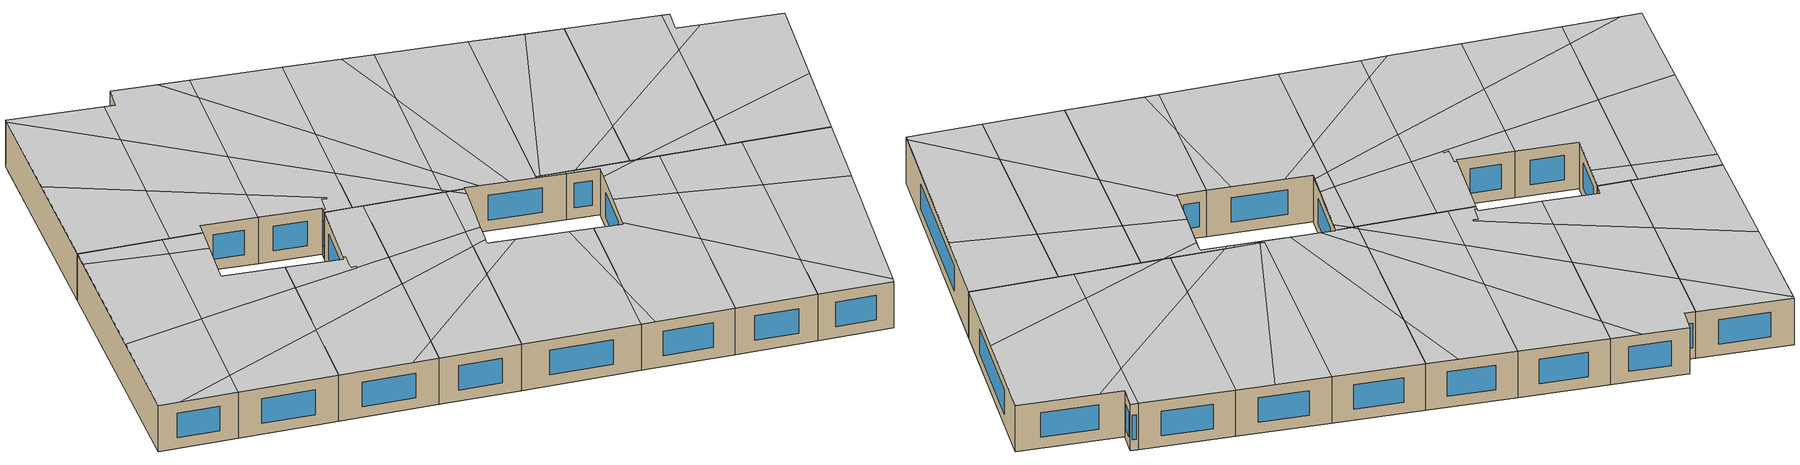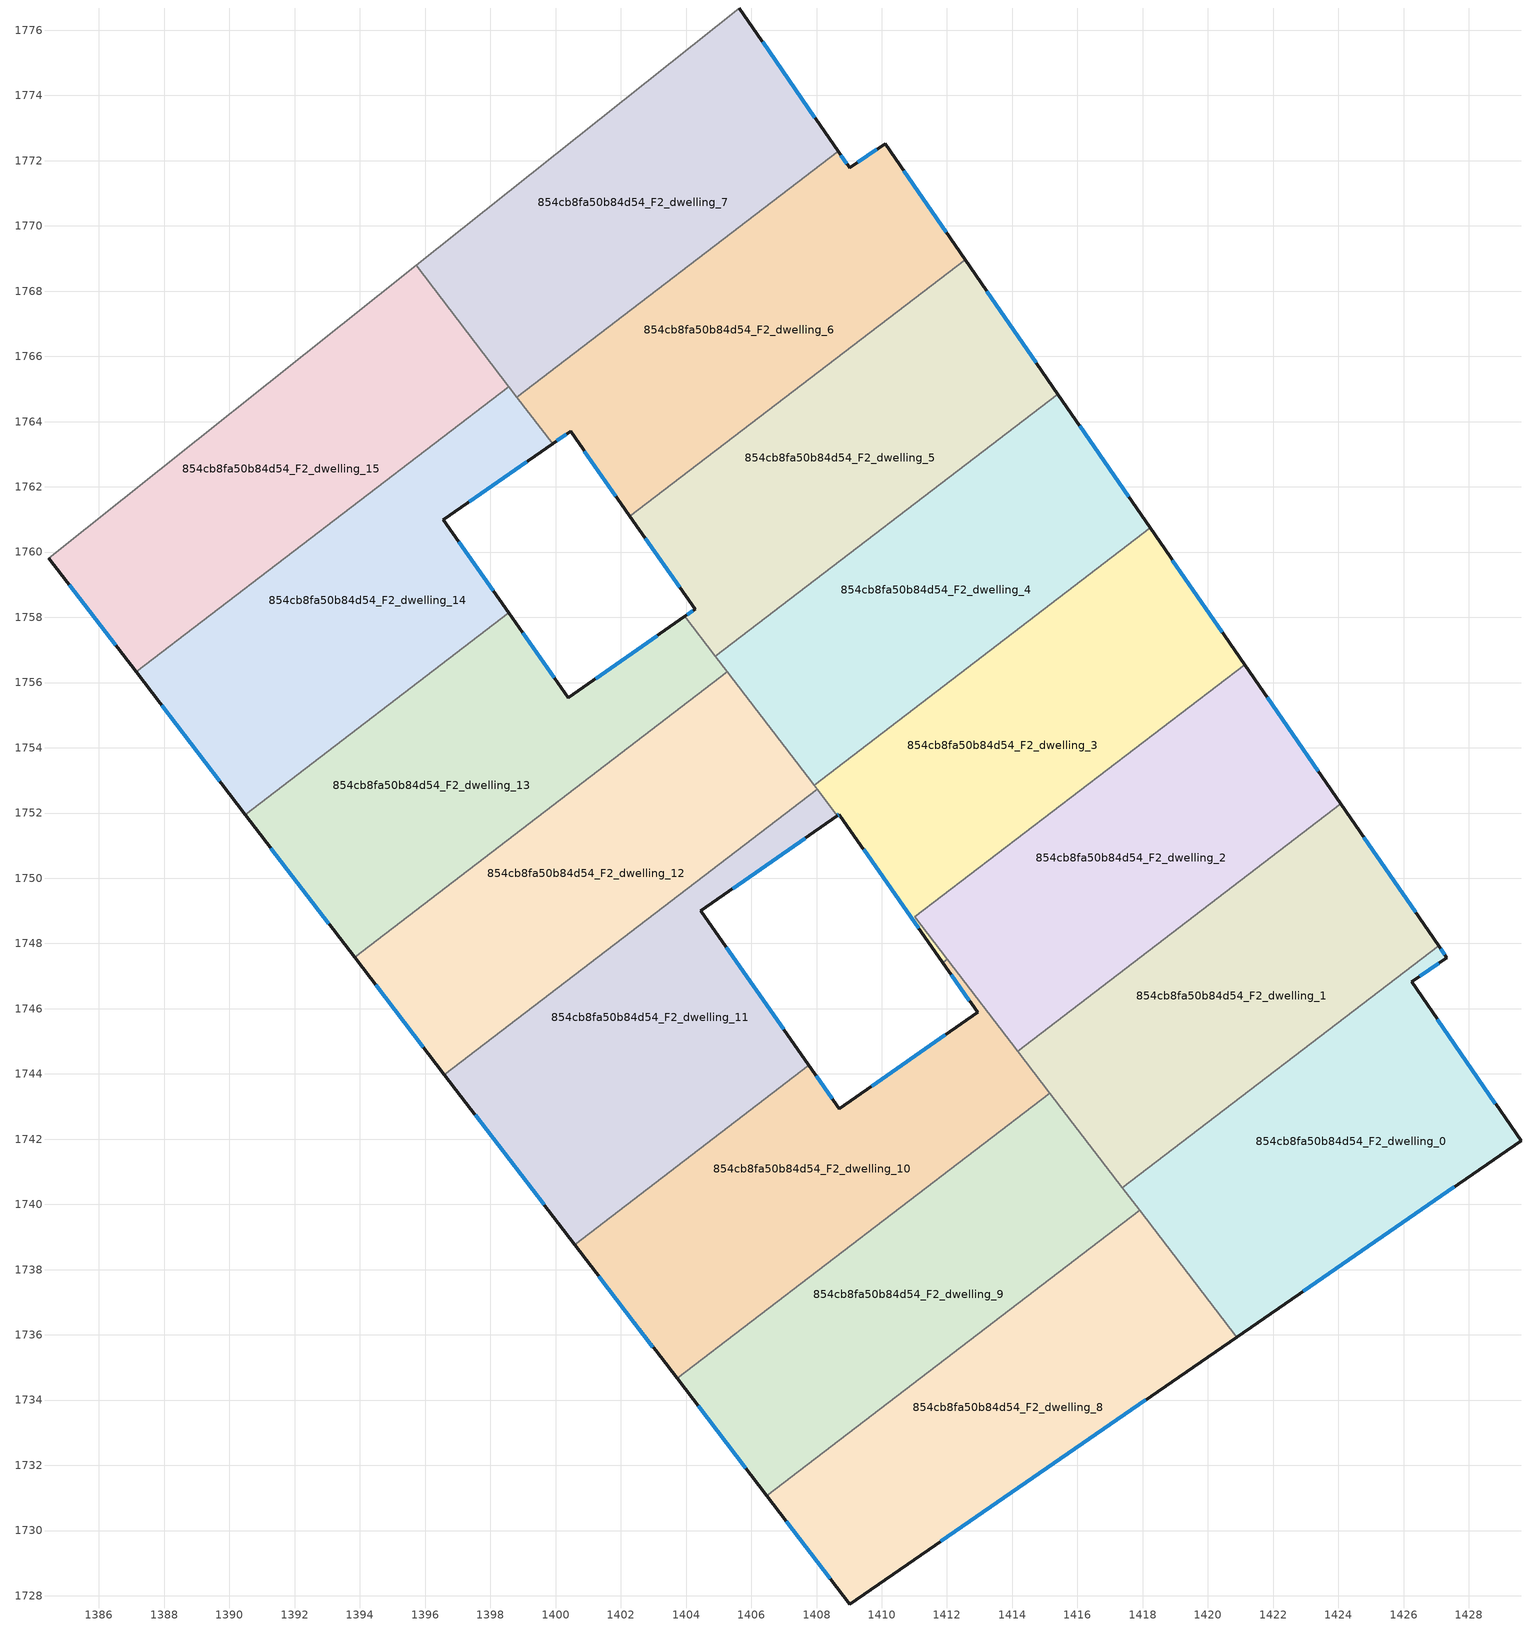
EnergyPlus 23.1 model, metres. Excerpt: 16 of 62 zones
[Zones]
854cb8fa50b84d54_F2_dwelling_0
 floor to 854cb8fa50b84d54_F1_dwelling_0 (EU_floor_Construction): 1427.33,1747.56 1426.25,1746.82 1429.61,1741.95 1420.88,1735.93 1417.38,1740.5 1427.08,1747.93 z6
 wall outside (EU_wall_Construction): 1420.88,1735.93 1429.61,1741.95 1426.25,1746.82 1427.33,1747.56 1427.08,1747.93 z6:9
 wall to 854cb8fa50b84d54_F2_dwelling_1 (EU_wall_Construction): 1427.08,1747.93 1417.38,1740.5 z6:9
 wall to 854cb8fa50b84d54_F2_dwelling_8 (EU_wall_Construction): 1417.91,1739.82 1420.88,1735.93 z6:9
 wall to 854cb8fa50b84d54_F2_dwelling_9 (EU_wall_Construction): 1417.38,1740.5 1417.91,1739.82 z6:9
 window (EU_Window_Construction): 1427.27,1747.65 1427.13,1747.84 / 1426.5,1747 1427.07,1747.39 / 1428.82,1743.09 1427.04,1745.68 / 1422.93,1737.34 1427.56,1740.53 z6.7:8.3
 ceiling to 854cb8fa50b84d54_F3_dwelling_11 (EU_floor_Construction): 1429.61,1741.95 1427.03,1745.69 1424.48,1745.94 1419.18,1741.88 1425.01,1738.78 z9
 ceiling adiabatic (EU_roof_Construction): 1425.01,1738.78 1419.18,1741.88 1417.38,1740.5 1420.88,1735.93 z9
 ceiling to 854cb8fa50b84d54_F3_dwelling_12 (EU_floor_Construction): 1427.03,1745.69 1426.25,1746.82 1427.33,1747.56 1427.08,1747.93 1424.48,1745.94 z9
854cb8fa50b84d54_F2_dwelling_1
 floor to 854cb8fa50b84d54_F1_dwelling_1 (EU_floor_Construction): 1424.07,1752.29 1427.08,1747.93 1417.38,1740.5 1414.17,1744.7 z6
 wall outside (EU_wall_Construction): 1427.08,1747.93 1424.07,1752.29 z6:9
 wall to 854cb8fa50b84d54_F2_dwelling_2 (EU_wall_Construction): 1424.07,1752.29 1414.17,1744.7 z6:9
 wall to 854cb8fa50b84d54_F2_dwelling_9 (EU_wall_Construction): 1415.15,1743.41 1417.38,1740.5 z6:9
 wall to 854cb8fa50b84d54_F2_dwelling_10 (EU_wall_Construction): 1414.17,1744.7 1415.15,1743.41 z6:9
 window (EU_Window_Construction): 1426.37,1748.95 1424.78,1751.26 z6.7:8.3
 ceiling to 854cb8fa50b84d54_F3_dwelling_10 (EU_floor_Construction): 1419.18,1741.88 1414.38,1744.43 1417.38,1740.5 z9
 ceiling to 854cb8fa50b84d54_F3_dwelling_11 (EU_floor_Construction): 1424.48,1745.94 1416.74,1746.67 1414.17,1744.7 1414.38,1744.43 1419.18,1741.88 z9
 ceiling to 854cb8fa50b84d54_F3_dwelling_12 (EU_floor_Construction): 1427.08,1747.93 1424.07,1752.29 1416.74,1746.67 1424.48,1745.94 z9
854cb8fa50b84d54_F2_dwelling_10
 floor to 854cb8fa50b84d54_F1_dwelling_10 (EU_floor_Construction): 1412.94,1745.89 1411.88,1747.41 1412.02,1747.51 1415.15,1743.42 1403.72,1734.67 1400.59,1738.76 1407.77,1744.26 1408.7,1742.93 z6
 wall outside (EU_wall_Construction): 1411.88,1747.41 1412.94,1745.89 1408.7,1742.93 1407.77,1744.26 / 1400.59,1738.76 1403.72,1734.67 z6:9
 wall to 854cb8fa50b84d54_F2_dwelling_3 (EU_wall_Construction): 1412.02,1747.51 1411.88,1747.41 z6:9
 wall to 854cb8fa50b84d54_F2_dwelling_9 (EU_wall_Construction): 1403.72,1734.67 1415.15,1743.42 z6:9
 wall to 854cb8fa50b84d54_F2_dwelling_11 (EU_wall_Construction): 1407.77,1744.26 1400.59,1738.76 z6:9
 wall to 854cb8fa50b84d54_F2_dwelling_2 (EU_wall_Construction): 1414.17,1744.7 1412.02,1747.51 z6:9
 window (EU_Window_Construction): 1411.94,1745.19 1409.69,1743.63 / 1412.13,1747.05 1412.69,1746.24 / 1401.32,1737.8 1402.99,1735.63 / 1408.48,1743.25 1407.99,1743.95 z6.7:8.3
 ceiling to 854cb8fa50b84d54_F3_dwelling_8 (EU_floor_Construction): 1408.93,1738.66 1408.82,1743.02 1408.7,1742.93 1407.77,1744.26 1403.25,1740.8 1401.07,1738.13 1403.72,1734.67 z9
 ceiling to 854cb8fa50b84d54_F3_dwelling_9 (EU_floor_Construction): 1412.37,1741.29 1410.6,1744.26 1408.82,1743.02 1408.93,1738.66 z9
 ceiling to 854cb8fa50b84d54_F3_dwelling_7 (EU_floor_Construction): 1401.07,1738.13 1403.25,1740.8 1400.59,1738.76 z9
 ceiling to 854cb8fa50b84d54_F3_dwelling_12 (EU_floor_Construction): 1412.33,1747.1 1412.01,1747.51 1411.88,1747.41 1412.08,1747.12 z9
 ceiling to 854cb8fa50b84d54_F3_dwelling_11 (EU_floor_Construction): 1414.38,1744.43 1412.33,1747.1 1412.08,1747.12 1412.94,1745.89 1412.37,1745.49 z9
 ceiling to 854cb8fa50b84d54_F3_dwelling_10 (EU_floor_Construction): 1415.15,1743.41 1414.38,1744.43 1412.37,1745.49 1410.6,1744.26 1412.37,1741.29 z9
854cb8fa50b84d54_F2_dwelling_11
 floor to 854cb8fa50b84d54_F1_dwelling_11 (EU_floor_Construction): 1408.02,1752.72 1408.64,1751.92 1404.45,1749 1407.77,1744.26 1400.59,1738.76 1396.59,1743.97 z6
 wall outside (EU_wall_Construction): 1407.77,1744.26 1404.45,1749 1408.64,1751.92 / 1396.59,1743.97 1400.59,1738.76 z6:9
 wall to 854cb8fa50b84d54_F2_dwelling_12 (EU_wall_Construction): 1408.02,1752.72 1396.59,1743.97 z6:9
 wall to 854cb8fa50b84d54_F2_dwelling_3 (EU_wall_Construction): 1408.64,1751.92 1408.02,1752.72 z6:9
 window (EU_Window_Construction): 1405.43,1749.69 1407.66,1751.23 / 1406.99,1745.37 1405.23,1747.89 / 1397.53,1742.75 1399.65,1739.98 z6.7:8.3
 ceiling to 854cb8fa50b84d54_F3_dwelling_7 (EU_floor_Construction): 1403.25,1740.8 1406.99,1745.37 1405.34,1747.72 1401.86,1748.01 1396.59,1743.97 1400.59,1738.76 z9
 ceiling to 854cb8fa50b84d54_F3_dwelling_8 (EU_floor_Construction): 1407.77,1744.26 1406.99,1745.37 1403.25,1740.8 z9
 ceiling to 854cb8fa50b84d54_F3_dwelling_6 (EU_floor_Construction): 1405.34,1747.72 1404.45,1749 1404.72,1749.19 1403.93,1749.59 1401.86,1748.01 z9
 ceiling to 854cb8fa50b84d54_F3_dwelling_5 (EU_floor_Construction): 1405.71,1749.88 1405.03,1750.43 1403.93,1749.59 1404.72,1749.19 1404.81,1749.25 z9
 ceiling to 854cb8fa50b84d54_F3_dwelling_2 (EU_floor_Construction): 1408.24,1751.63 1408.13,1752.58 1408.02,1752.72 1405.03,1750.43 1405.71,1749.88 1405.84,1749.97 1406.09,1750.14 1406.2,1750.22 1406.38,1750.35 z9
 ceiling to 854cb8fa50b84d54_F3_dwelling_1 (EU_floor_Construction): 1408.64,1751.92 1408.13,1752.58 1408.24,1751.63 z9
854cb8fa50b84d54_F2_dwelling_12
 floor to 854cb8fa50b84d54_F1_dwelling_12 (EU_floor_Construction): 1405.26,1756.33 1408.02,1752.72 1396.59,1743.97 1393.84,1747.58 z6
 wall outside (EU_wall_Construction): 1393.84,1747.58 1396.59,1743.97 z6:9
 wall to 854cb8fa50b84d54_F2_dwelling_13 (EU_wall_Construction): 1405.26,1756.33 1393.84,1747.58 z6:9
 wall to 854cb8fa50b84d54_F2_dwelling_4 (EU_wall_Construction): 1407.93,1752.85 1405.26,1756.33 z6:9
 wall to 854cb8fa50b84d54_F2_dwelling_3 (EU_wall_Construction): 1408.02,1752.73 1407.93,1752.85 z6:9
 window (EU_Window_Construction): 1394.48,1746.73 1395.95,1744.82 z6.7:8.3
 ceiling to 854cb8fa50b84d54_F3_dwelling_2 (EU_floor_Construction): 1408.02,1752.72 1405.26,1756.33 1401.41,1753.38 1405.03,1750.43 z9
 ceiling to 854cb8fa50b84d54_F3_dwelling_5 (EU_floor_Construction): 1405.03,1750.43 1401.41,1753.38 1399.4,1751.84 1403.93,1749.59 z9
 ceiling to 854cb8fa50b84d54_F3_dwelling_6 (EU_floor_Construction): 1403.93,1749.59 1399.4,1751.84 1395.13,1748.57 1401.86,1748.01 z9
 ceiling to 854cb8fa50b84d54_F3_dwelling_7 (EU_floor_Construction): 1401.86,1748.01 1395.13,1748.57 1393.84,1747.58 1396.59,1743.97 z9
854cb8fa50b84d54_F2_dwelling_13
 floor to 854cb8fa50b84d54_F1_dwelling_13 (EU_floor_Construction): 1403.96,1758.03 1405.26,1756.33 1393.84,1747.58 1390.49,1751.95 1398.57,1758.14 1400.39,1755.53 z6
 wall outside (EU_wall_Construction): 1403.96,1758.03 1400.39,1755.53 1398.57,1758.14 / 1390.49,1751.95 1393.84,1747.58 z6:9
 wall to 854cb8fa50b84d54_F2_dwelling_14 (EU_wall_Construction): 1398.57,1758.14 1390.49,1751.95 z6:9
 wall to 854cb8fa50b84d54_F2_dwelling_5 (EU_wall_Construction): 1404.9,1756.8 1403.96,1758.03 z6:9
 wall to 854cb8fa50b84d54_F2_dwelling_4 (EU_wall_Construction): 1405.26,1756.33 1404.9,1756.8 z6:9
 window (EU_Window_Construction): 1403.12,1757.44 1401.23,1756.12 / 1391.27,1750.92 1393.05,1748.6 / 1399.96,1756.14 1398.99,1757.52 z6.7:8.3
 ceiling to 854cb8fa50b84d54_F3_dwelling_6 (EU_floor_Construction): 1399.4,1751.84 1393.9,1754.57 1390.49,1751.95 1392.94,1748.75 1395.13,1748.57 z9
 ceiling to 854cb8fa50b84d54_F3_dwelling_4 (EU_floor_Construction): 1400.04,1754.68 1399.76,1754.91 1399.8,1754.88 1400.06,1755.11 1400.6,1755.49 1400.51,1755.61 1400.39,1755.53 1398.57,1758.14 1397.02,1756.95 1399.93,1754.58 z9
 ceiling to 854cb8fa50b84d54_F3_dwelling_7 (EU_floor_Construction): 1395.13,1748.57 1392.94,1748.75 1393.84,1747.58 z9
 ceiling to 854cb8fa50b84d54_F3_dwelling_5 (EU_floor_Construction): 1401.41,1753.38 1397.02,1756.95 1393.9,1754.57 1399.4,1751.84 z9
 ceiling to 854cb8fa50b84d54_F3_dwelling_2 (EU_floor_Construction): 1405.26,1756.33 1403.96,1758.03 1400.51,1755.61 1400.6,1755.49 1400.06,1755.11 1399.81,1754.88 1400.04,1754.68 1399.93,1754.58 1401.41,1753.38 z9
854cb8fa50b84d54_F2_dwelling_14
 floor to 854cb8fa50b84d54_F1_dwelling_14 (EU_floor_Construction): 1398.56,1765.08 1399.91,1763.32 1396.56,1761 1398.57,1758.14 1390.49,1751.95 1387.14,1756.33 z6
 wall outside (EU_wall_Construction): 1398.57,1758.14 1396.56,1761 1399.91,1763.32 / 1387.14,1756.33 1390.49,1751.95 z6:9
 wall to 854cb8fa50b84d54_F2_dwelling_15 (EU_wall_Construction): 1398.56,1765.08 1387.14,1756.33 z6:9
 wall to 854cb8fa50b84d54_F2_dwelling_6 (EU_wall_Construction): 1399.91,1763.32 1398.81,1764.75 z6:9
 wall to 854cb8fa50b84d54_F2_dwelling_7 (EU_wall_Construction): 1398.81,1764.75 1398.56,1765.08 z6:9
 window (EU_Window_Construction): 1397.35,1761.54 1399.12,1762.77 / 1398.09,1758.81 1397.03,1760.32 / 1387.92,1755.3 1389.7,1752.98 z6.7:8.3
 ceiling to 854cb8fa50b84d54_F3_dwelling_5 (EU_floor_Construction): 1397.02,1756.95 1392.63,1760.53 1388.4,1757.3 1393.9,1754.57 z9
 ceiling to 854cb8fa50b84d54_F3_dwelling_4 (EU_floor_Construction): 1398.57,1758.14 1396.56,1761 1398.71,1762.49 1397.52,1764.28 1392.63,1760.53 1397.02,1756.95 z9
 ceiling to 854cb8fa50b84d54_F3_dwelling_3 (EU_floor_Construction): 1399.91,1763.32 1398.56,1765.08 1397.52,1764.28 1398.71,1762.49 z9
 ceiling to 854cb8fa50b84d54_F3_dwelling_6 (EU_floor_Construction): 1393.9,1754.57 1388.4,1757.3 1387.14,1756.33 1390.49,1751.95 z9
854cb8fa50b84d54_F2_dwelling_15
 floor to 854cb8fa50b84d54_F1_dwelling_15 (EU_floor_Construction): 1395.72,1768.79 1398.56,1765.08 1387.14,1756.33 1384.46,1759.82 z6
 wall outside (EU_wall_Construction): 1384.46,1759.82 1387.14,1756.33 z6:9
 wall adiabatic (EU_wall_Construction): 1395.72,1768.79 1384.46,1759.82 z6:9
 wall to 854cb8fa50b84d54_F2_dwelling_7 (EU_wall_Construction): 1398.56,1765.08 1395.72,1768.79 z6:9
 window (EU_Window_Construction): 1385.09,1759 1386.51,1757.15 z6.7:8.3
 ceiling to 854cb8fa50b84d54_F3_dwelling_4 (EU_floor_Construction): 1397.52,1764.28 1394.94,1768.16 1389.03,1763.46 1392.63,1760.53 z9
 ceiling to 854cb8fa50b84d54_F3_dwelling_5 (EU_floor_Construction): 1392.63,1760.53 1389.03,1763.46 1384.46,1759.82 1385.16,1758.91 1388.4,1757.3 z9
 ceiling to 854cb8fa50b84d54_F3_dwelling_3 (EU_floor_Construction): 1398.56,1765.08 1395.72,1768.79 1394.94,1768.16 1397.52,1764.28 z9
 ceiling to 854cb8fa50b84d54_F3_dwelling_6 (EU_floor_Construction): 1388.4,1757.3 1385.16,1758.91 1387.14,1756.33 z9
854cb8fa50b84d54_F2_dwelling_2
 floor to 854cb8fa50b84d54_F1_dwelling_2 (EU_floor_Construction): 1421.12,1756.55 1424.07,1752.29 1414.17,1744.7 1411.02,1748.81 z6
 wall outside (EU_wall_Construction): 1424.07,1752.29 1421.12,1756.55 z6:9
 wall to 854cb8fa50b84d54_F2_dwelling_3 (EU_wall_Construction): 1421.12,1756.55 1411.02,1748.81 1412.01,1747.51 z6:9
 window (EU_Window_Construction): 1423.38,1753.29 1421.82,1755.55 z6.7:8.3
 ceiling to 854cb8fa50b84d54_F3_dwelling_12 (EU_floor_Construction): 1424.07,1752.29 1422.88,1754.01 1411.18,1748.6 1412.33,1747.1 1416.74,1746.67 z9
 ceiling to 854cb8fa50b84d54_F3_dwelling_13 (EU_floor_Construction): 1422.88,1754.01 1421.12,1756.55 1411.02,1748.81 1411.18,1748.6 z9
 ceiling to 854cb8fa50b84d54_F3_dwelling_11 (EU_floor_Construction): 1416.74,1746.67 1412.33,1747.1 1414.17,1744.7 z9
854cb8fa50b84d54_F2_dwelling_3
 floor to 854cb8fa50b84d54_F1_dwelling_3 (EU_floor_Construction): 1418.23,1760.74 1421.12,1756.55 1411.02,1748.81 1412.02,1747.51 1411.88,1747.41 1408.7,1751.95 1408.64,1751.92 1407.93,1752.85 z6
 wall outside (EU_wall_Construction): 1421.12,1756.55 1418.23,1760.74 / 1408.64,1751.92 1408.7,1751.95 1411.88,1747.41 z6:9
 wall to 854cb8fa50b84d54_F2_dwelling_4 (EU_wall_Construction): 1418.23,1760.74 1407.93,1752.85 z6:9
 window (EU_Window_Construction): 1420.45,1757.54 1418.91,1759.76 / 1409.44,1750.89 1411.13,1748.47 / 1408.65,1751.92 1408.68,1751.94 z6.7:8.3
 ceiling to 854cb8fa50b84d54_F3_dwelling_13 (EU_floor_Construction): 1421.12,1756.55 1418.23,1760.74 1414.89,1758.18 1410.12,1749.92 1411.08,1748.55 1411.18,1748.6 1411.02,1748.81 z9
 ceiling to 854cb8fa50b84d54_F3_dwelling_0 (EU_floor_Construction): 1410.12,1749.92 1414.89,1758.18 1409.52,1754.07 1409.17,1751.27 z9
 ceiling to 854cb8fa50b84d54_F3_dwelling_2 (EU_floor_Construction): 1408.13,1752.58 1408.09,1752.97 1407.93,1752.85 z9
 ceiling to 854cb8fa50b84d54_F3_dwelling_1 (EU_floor_Construction): 1409.17,1751.27 1409.52,1754.07 1408.09,1752.97 1408.13,1752.58 1408.64,1751.92 1408.7,1751.95 z9
 ceiling to 854cb8fa50b84d54_F3_dwelling_12 (EU_floor_Construction): 1412.01,1747.51 1411.18,1748.6 1411.08,1748.55 1411.88,1747.41 z9
854cb8fa50b84d54_F2_dwelling_4
 floor to 854cb8fa50b84d54_F1_dwelling_4 (EU_floor_Construction): 1415.4,1764.84 1418.23,1760.74 1407.93,1752.85 1404.9,1756.8 z6
 wall outside (EU_wall_Construction): 1418.23,1760.74 1415.4,1764.84 z6:9
 wall to 854cb8fa50b84d54_F2_dwelling_5 (EU_wall_Construction): 1415.4,1764.84 1404.9,1756.8 z6:9
 window (EU_Window_Construction): 1417.57,1761.7 1416.07,1763.88 z6.7:8.3
 ceiling to 854cb8fa50b84d54_F3_dwelling_0 (EU_floor_Construction): 1414.89,1758.18 1417.22,1762.21 1415.4,1764.84 1410.39,1761 1409.52,1754.07 z9
 ceiling to 854cb8fa50b84d54_F3_dwelling_13 (EU_floor_Construction): 1418.23,1760.74 1417.22,1762.21 1414.89,1758.18 z9
 ceiling to 854cb8fa50b84d54_F3_dwelling_2 (EU_floor_Construction): 1408.09,1752.97 1407.46,1758.76 1404.9,1756.8 1407.93,1752.85 z9
 ceiling to 854cb8fa50b84d54_F3_dwelling_1 (EU_floor_Construction): 1409.52,1754.07 1410.39,1761 1407.46,1758.76 1408.09,1752.97 z9
854cb8fa50b84d54_F2_dwelling_5
 floor to 854cb8fa50b84d54_F1_dwelling_5 (EU_floor_Construction): 1412.56,1768.97 1415.4,1764.84 1404.9,1756.8 1403.96,1758.03 1404.28,1758.25 1402.28,1761.1 z6
 wall outside (EU_wall_Construction): 1415.4,1764.84 1412.56,1768.97 / 1402.28,1761.1 1404.28,1758.25 1403.96,1758.03 z6:9
 wall to 854cb8fa50b84d54_F2_dwelling_6 (EU_wall_Construction): 1412.56,1768.97 1402.28,1761.1 z6:9
 window (EU_Window_Construction): 1414.73,1765.81 1413.22,1768 / 1404.2,1758.19 1404.04,1758.08 / 1402.75,1760.43 1403.81,1758.92 z6.7:8.3
 ceiling to 854cb8fa50b84d54_F3_dwelling_1 (EU_floor_Construction): 1410.39,1761 1411.26,1767.98 1406.83,1764.58 1407.46,1758.76 z9
 ceiling to 854cb8fa50b84d54_F3_dwelling_0 (EU_floor_Construction): 1415.4,1764.84 1412.56,1768.97 1411.26,1767.98 1410.39,1761 z9
 ceiling to 854cb8fa50b84d54_F3_dwelling_2 (EU_floor_Construction): 1407.46,1758.76 1406.83,1764.58 1403.97,1762.4 1405.25,1758.36 1405.11,1758.29 1405.02,1758.58 1404.24,1758.04 1404.16,1758.16 1403.96,1758.03 1404.9,1756.8 z9
 ceiling to 854cb8fa50b84d54_F3_dwelling_3 (EU_floor_Construction): 1405.11,1758.29 1405.25,1758.36 1403.97,1762.4 1402.28,1761.1 1404.28,1758.25 1404.16,1758.16 1404.24,1758.04 1405.02,1758.58 z9
854cb8fa50b84d54_F2_dwelling_6
 floor to 854cb8fa50b84d54_F1_dwelling_6 (EU_floor_Construction): 1410.1,1772.52 1412.56,1768.97 1402.28,1761.1 1400.46,1763.7 1399.91,1763.32 1398.81,1764.75 1408.66,1772.29 1409.02,1771.78 z6
 wall outside (EU_wall_Construction): 1412.56,1768.97 1410.1,1772.52 1409.02,1771.78 1408.66,1772.29 / 1399.91,1763.32 1400.46,1763.7 1402.28,1761.1 z6:9
 wall to 854cb8fa50b84d54_F2_dwelling_7 (EU_wall_Construction): 1408.66,1772.29 1398.81,1764.75 z6:9
 window (EU_Window_Construction): 1408.93,1771.9 1408.75,1772.17 / 1409.85,1772.35 1409.27,1771.96 / 1411.98,1769.8 1410.68,1771.69 / 1400.89,1763.09 1401.85,1761.71 / 1400.04,1763.41 1400.33,1763.61 z6.7:8.3
 ceiling to 854cb8fa50b84d54_F3_dwelling_1 (EU_floor_Construction): 1411.26,1767.98 1411.56,1770.41 1410.1,1772.52 1409.02,1771.78 1408.66,1772.29 1406.19,1770.4 1406.83,1764.58 z9
 ceiling to 854cb8fa50b84d54_F3_dwelling_3 (EU_floor_Construction): 1403.97,1762.4 1402.37,1767.47 1398.81,1764.75 1399.91,1763.32 1400.46,1763.7 1402.28,1761.1 z9
 ceiling to 854cb8fa50b84d54_F3_dwelling_0 (EU_floor_Construction): 1412.56,1768.97 1411.56,1770.41 1411.26,1767.98 z9
 ceiling to 854cb8fa50b84d54_F3_dwelling_2 (EU_floor_Construction): 1406.83,1764.58 1406.19,1770.4 1402.37,1767.47 1403.97,1762.4 z9
854cb8fa50b84d54_F2_dwelling_7
 floor to 854cb8fa50b84d54_F1_dwelling_7 (EU_floor_Construction): 1405.63,1776.68 1408.66,1772.29 1398.81,1764.75 1395.72,1768.79 z6
 wall outside (EU_wall_Construction): 1408.66,1772.29 1405.63,1776.68 z6:9
 wall adiabatic (EU_wall_Construction): 1405.63,1776.68 1395.72,1768.79 z6:9
 window (EU_Window_Construction): 1407.95,1773.32 1406.35,1775.65 z6.7:8.3
 ceiling to 854cb8fa50b84d54_F3_dwelling_3 (EU_floor_Construction): 1402.37,1767.47 1400.71,1772.76 1395.72,1768.79 1398.81,1764.75 z9
 ceiling to 854cb8fa50b84d54_F3_dwelling_1 (EU_floor_Construction): 1408.66,1772.29 1405.63,1776.68 1405.52,1776.59 1406.19,1770.4 z9
 ceiling to 854cb8fa50b84d54_F3_dwelling_2 (EU_floor_Construction): 1406.19,1770.4 1405.52,1776.59 1400.71,1772.76 1402.37,1767.47 z9
854cb8fa50b84d54_F2_dwelling_8
 floor to 854cb8fa50b84d54_F1_dwelling_8 (EU_floor_Construction): 1417.91,1739.82 1420.88,1735.93 1409.02,1727.75 1406.48,1731.07 z6
 wall outside (EU_wall_Construction): 1406.48,1731.07 1409.02,1727.75 1420.88,1735.93 z6:9
 wall to 854cb8fa50b84d54_F2_dwelling_9 (EU_wall_Construction): 1417.91,1739.82 1406.48,1731.07 z6:9
 window (EU_Window_Construction): 1411.81,1729.67 1418.1,1734.01 / 1407.08,1730.29 1408.42,1728.53 z6.7:8.3
 ceiling to 854cb8fa50b84d54_F3_dwelling_9 (EU_floor_Construction): 1417.12,1733.34 1414.71,1737.37 1409.09,1733.06 1409.23,1727.89 z9
 ceiling to 854cb8fa50b84d54_F3_dwelling_10 (EU_floor_Construction): 1420.88,1735.93 1417.91,1739.82 1414.71,1737.37 1417.12,1733.34 z9
 ceiling to 854cb8fa50b84d54_F3_dwelling_8 (EU_floor_Construction): 1409.23,1727.89 1409.09,1733.06 1406.48,1731.07 1409.02,1727.75 z9
854cb8fa50b84d54_F2_dwelling_9
 floor to 854cb8fa50b84d54_F1_dwelling_9 (EU_floor_Construction): 1415.15,1743.42 1417.91,1739.82 1406.48,1731.07 1403.72,1734.67 z6
 wall outside (EU_wall_Construction): 1403.72,1734.67 1406.48,1731.07 z6:9
 window (EU_Window_Construction): 1404.37,1733.82 1405.83,1731.91 z6.7:8.3
 ceiling to 854cb8fa50b84d54_F3_dwelling_9 (EU_floor_Construction): 1414.71,1737.37 1412.37,1741.29 1408.93,1738.66 1409.09,1733.06 z9
 ceiling to 854cb8fa50b84d54_F3_dwelling_10 (EU_floor_Construction): 1417.91,1739.82 1415.15,1743.41 1412.37,1741.29 1414.71,1737.37 z9
 ceiling to 854cb8fa50b84d54_F3_dwelling_8 (EU_floor_Construction): 1409.09,1733.06 1408.93,1738.66 1403.72,1734.67 1406.48,1731.07 z9
[Building]
EU S2 Campaign: North Axis=0; Terrain=City; Solar Distribution=FullExterior
[Site:Location]
Budapest.Ferenc.Liszt.Intl.AP: Latitude=47.437; Longitude=19.256; Time Zone=1; Elevation=185
[SizingPeriod:WeatherFileDays]
AnnualSizingPeriod: Begin Month=1; Begin Day of Month=1; End Month=12; End Day of Month=31; Day of Week for Start Day=Monday; Use Weather File Daylight Saving Period=No; Use Weather File Rain and Snow Indicators=No
[MATERIAL]
EU_InternalMass_Material: Roughness=MediumRough; Thickness=0.1; Conductivity=1; Density=1800; Specific Heat=900; Thermal Absorptance=0.9; Solar Absorptance=0.7; Visible Absorptance=0.7
[MATERIAL:NOMASS] Roughness=MediumRough; Thermal Absorptance=0.9; Solar Absorptance=0.7; Visible Absorptance=0.7
Name | Thermal Resistance
EU_wall_NoMass | 0.832559
EU_roof_NoMass | 1.39638
EU_floor_NoMass | 0.872794
[WINDOWMATERIAL:SIMPLEGLAZINGSYSTEM]
EU_Window_SimpleGlazing: UFactor=2.79869; Solar Heat Gain Coefficient=0.75; Visible Transmittance=0.75
[CONSTRUCTION]
EU_wall_Construction: EU_wall_NoMass
EU_roof_Construction: EU_roof_NoMass
EU_floor_Construction: EU_floor_NoMass
EU_Window_Construction: EU_Window_SimpleGlazing
EU_InternalMass_Construction: EU_InternalMass_Material
[ZONE] Type=1; Multiplier=1; Ceiling Height=autocalculate; Floor Area=autocalculate; Part of Total Floor Area=Yes
Name | Volume
854cb8fa50b84d54_F2_dwelling_0; 854cb8fa50b84d54_F2_dwelling_6 | 195.807
854cb8fa50b84d54_F2_dwelling_1 | 195.796
854cb8fa50b84d54_F2_dwelling_10 | 195.81
854cb8fa50b84d54_F2_dwelling_11 | 194.754
854cb8fa50b84d54_F2_dwelling_12; 854cb8fa50b84d54_F2_dwelling_4 | 195.804
854cb8fa50b84d54_F2_dwelling_13 | 195.798
854cb8fa50b84d54_F2_dwelling_14 | 195.806
854cb8fa50b84d54_F2_dwelling_15; 854cb8fa50b84d54_F2_dwelling_7 | 195.817
854cb8fa50b84d54_F2_dwelling_2 | 195.801
854cb8fa50b84d54_F2_dwelling_3 | 196.847
854cb8fa50b84d54_F2_dwelling_5 | 195.794
854cb8fa50b84d54_F2_dwelling_8 | 195.831
854cb8fa50b84d54_F2_dwelling_9 | 195.775
[INTERNALMASS] Construction=EU_InternalMass_Construction
Name | Zone or ZoneList | Surface Area
854cb8fa50b84d54_F2_dwelling_0_EU_InternalMass | 854cb8fa50b84d54_F2_dwelling_0 | 65.269
854cb8fa50b84d54_F2_dwelling_1_EU_InternalMass | 854cb8fa50b84d54_F2_dwelling_1 | 65.2651
854cb8fa50b84d54_F2_dwelling_2_EU_InternalMass | 854cb8fa50b84d54_F2_dwelling_2 | 65.2671
854cb8fa50b84d54_F2_dwelling_3_EU_InternalMass | 854cb8fa50b84d54_F2_dwelling_3 | 65.6161
854cb8fa50b84d54_F2_dwelling_4_EU_InternalMass | 854cb8fa50b84d54_F2_dwelling_4 | 65.268
854cb8fa50b84d54_F2_dwelling_5_EU_InternalMass | 854cb8fa50b84d54_F2_dwelling_5 | 65.2644
854cb8fa50b84d54_F2_dwelling_6_EU_InternalMass | 854cb8fa50b84d54_F2_dwelling_6 | 65.269
854cb8fa50b84d54_F2_dwelling_7_EU_InternalMass | 854cb8fa50b84d54_F2_dwelling_7 | 65.2724
854cb8fa50b84d54_F2_dwelling_8_EU_InternalMass | 854cb8fa50b84d54_F2_dwelling_8 | 65.2768
854cb8fa50b84d54_F2_dwelling_9_EU_InternalMass | 854cb8fa50b84d54_F2_dwelling_9 | 65.2584
854cb8fa50b84d54_F2_dwelling_10_EU_InternalMass | 854cb8fa50b84d54_F2_dwelling_10 | 65.2701
854cb8fa50b84d54_F2_dwelling_11_EU_InternalMass | 854cb8fa50b84d54_F2_dwelling_11 | 64.9182
854cb8fa50b84d54_F2_dwelling_12_EU_InternalMass | 854cb8fa50b84d54_F2_dwelling_12 | 65.268
854cb8fa50b84d54_F2_dwelling_13_EU_InternalMass | 854cb8fa50b84d54_F2_dwelling_13 | 65.2659
854cb8fa50b84d54_F2_dwelling_14_EU_InternalMass | 854cb8fa50b84d54_F2_dwelling_14 | 65.2689
854cb8fa50b84d54_F2_dwelling_15_EU_InternalMass | 854cb8fa50b84d54_F2_dwelling_15 | 65.2723
[OTHEREQUIPMENT] Fuel Type=Electricity; Design Level Calculation Method=Watts/Area; Power per Zone Floor Area=1; Fraction Latent=0; Fraction Radiant=0; Fraction Lost=0; Carbon Dioxide Generation Rate=0; EndUse Subcategory=EU_Step8_InternalGains
Name | Zone or ZoneList or Space or SpaceList | Schedule
EU_Step8_InternalGain_854cb8fa50b84d54_F2_dwelling_0_f000 | 854cb8fa50b84d54_F2_dwelling_0 | EU_Step8_GainSchedule_854cb8fa50b84d54_F2_dwelling_0_f000
EU_Step8_InternalGain_854cb8fa50b84d54_F2_dwelling_1_f000 | 854cb8fa50b84d54_F2_dwelling_1 | EU_Step8_GainSchedule_854cb8fa50b84d54_F2_dwelling_1_f000
EU_Step8_InternalGain_854cb8fa50b84d54_F2_dwelling_2_f000 | 854cb8fa50b84d54_F2_dwelling_2 | EU_Step8_GainSchedule_854cb8fa50b84d54_F2_dwelling_2_f000
EU_Step8_InternalGain_854cb8fa50b84d54_F2_dwelling_3_f000 | 854cb8fa50b84d54_F2_dwelling_3 | EU_Step8_GainSchedule_854cb8fa50b84d54_F2_dwelling_3_f000
EU_Step8_InternalGain_854cb8fa50b84d54_F2_dwelling_4_f000 | 854cb8fa50b84d54_F2_dwelling_4 | EU_Step8_GainSchedule_854cb8fa50b84d54_F2_dwelling_4_f000
EU_Step8_InternalGain_854cb8fa50b84d54_F2_dwelling_5_f000 | 854cb8fa50b84d54_F2_dwelling_5 | EU_Step8_GainSchedule_854cb8fa50b84d54_F2_dwelling_5_f000
EU_Step8_InternalGain_854cb8fa50b84d54_F2_dwelling_6_f000 | 854cb8fa50b84d54_F2_dwelling_6 | EU_Step8_GainSchedule_854cb8fa50b84d54_F2_dwelling_6_f000
EU_Step8_InternalGain_854cb8fa50b84d54_F2_dwelling_7_f000 | 854cb8fa50b84d54_F2_dwelling_7 | EU_Step8_GainSchedule_854cb8fa50b84d54_F2_dwelling_7_f000
EU_Step8_InternalGain_854cb8fa50b84d54_F2_dwelling_8_f000 | 854cb8fa50b84d54_F2_dwelling_8 | EU_Step8_GainSchedule_854cb8fa50b84d54_F2_dwelling_8_f000
EU_Step8_InternalGain_854cb8fa50b84d54_F2_dwelling_9_f000 | 854cb8fa50b84d54_F2_dwelling_9 | EU_Step8_GainSchedule_854cb8fa50b84d54_F2_dwelling_9_f000
EU_Step8_InternalGain_854cb8fa50b84d54_F2_dwelling_10_f000 | 854cb8fa50b84d54_F2_dwelling_10 | EU_Step8_GainSchedule_854cb8fa50b84d54_F2_dwelling_10_f000
EU_Step8_InternalGain_854cb8fa50b84d54_F2_dwelling_11_f000 | 854cb8fa50b84d54_F2_dwelling_11 | EU_Step8_GainSchedule_854cb8fa50b84d54_F2_dwelling_11_f000
EU_Step8_InternalGain_854cb8fa50b84d54_F2_dwelling_12_f000 | 854cb8fa50b84d54_F2_dwelling_12 | EU_Step8_GainSchedule_854cb8fa50b84d54_F2_dwelling_12_f000
EU_Step8_InternalGain_854cb8fa50b84d54_F2_dwelling_13_f000 | 854cb8fa50b84d54_F2_dwelling_13 | EU_Step8_GainSchedule_854cb8fa50b84d54_F2_dwelling_13_f000
EU_Step8_InternalGain_854cb8fa50b84d54_F2_dwelling_14_f000 | 854cb8fa50b84d54_F2_dwelling_14 | EU_Step8_GainSchedule_854cb8fa50b84d54_F2_dwelling_14_f000
EU_Step8_InternalGain_854cb8fa50b84d54_F2_dwelling_15_f000 | 854cb8fa50b84d54_F2_dwelling_15 | EU_Step8_GainSchedule_854cb8fa50b84d54_F2_dwelling_15_f000
[ZONEVENTILATION:DESIGNFLOWRATE] Schedule=EU_AlwaysOn; Design Flow Rate Calculation Method=AirChanges/Hour; Air Changes per Hour=0.475469; Ventilation Type=Natural; Fan Pressure Rise=0; Fan Total Efficiency=1; Constant Term Coefficient=1; Temperature Term Coefficient=0; Velocity Term Coefficient=0; Velocity Squared Term Coefficient=0; Minimum Indoor Temperature=-100; Maximum Indoor Temperature=100; Delta Temperature=-100; Minimum Outdoor Temperature=-100; Maximum Outdoor Temperature=100; Maximum Wind Speed=40
Name | Zone or ZoneList or Space or SpaceList
EU_ConstantAir_854cb8fa50b84d54_F2_dwelling_0 | 854cb8fa50b84d54_F2_dwelling_0
EU_ConstantAir_854cb8fa50b84d54_F2_dwelling_1 | 854cb8fa50b84d54_F2_dwelling_1
EU_ConstantAir_854cb8fa50b84d54_F2_dwelling_2 | 854cb8fa50b84d54_F2_dwelling_2
EU_ConstantAir_854cb8fa50b84d54_F2_dwelling_3 | 854cb8fa50b84d54_F2_dwelling_3
EU_ConstantAir_854cb8fa50b84d54_F2_dwelling_4 | 854cb8fa50b84d54_F2_dwelling_4
EU_ConstantAir_854cb8fa50b84d54_F2_dwelling_5 | 854cb8fa50b84d54_F2_dwelling_5
EU_ConstantAir_854cb8fa50b84d54_F2_dwelling_6 | 854cb8fa50b84d54_F2_dwelling_6
EU_ConstantAir_854cb8fa50b84d54_F2_dwelling_7 | 854cb8fa50b84d54_F2_dwelling_7
EU_ConstantAir_854cb8fa50b84d54_F2_dwelling_8 | 854cb8fa50b84d54_F2_dwelling_8
EU_ConstantAir_854cb8fa50b84d54_F2_dwelling_9 | 854cb8fa50b84d54_F2_dwelling_9
EU_ConstantAir_854cb8fa50b84d54_F2_dwelling_10 | 854cb8fa50b84d54_F2_dwelling_10
EU_ConstantAir_854cb8fa50b84d54_F2_dwelling_11 | 854cb8fa50b84d54_F2_dwelling_11
EU_ConstantAir_854cb8fa50b84d54_F2_dwelling_12 | 854cb8fa50b84d54_F2_dwelling_12
EU_ConstantAir_854cb8fa50b84d54_F2_dwelling_13 | 854cb8fa50b84d54_F2_dwelling_13
EU_ConstantAir_854cb8fa50b84d54_F2_dwelling_14 | 854cb8fa50b84d54_F2_dwelling_14
EU_ConstantAir_854cb8fa50b84d54_F2_dwelling_15 | 854cb8fa50b84d54_F2_dwelling_15
[HVACTEMPLATE:THERMOSTAT] Constant Heating Setpoint=20; Constant Cooling Setpoint=50
EU_HeatOnly_854cb8fa50b84d54_F0_dwelling_0; EU_HeatOnly_854cb8fa50b84d54_F0_dwelling_1; EU_HeatOnly_854cb8fa50b84d54_F0_dwelling_2; EU_HeatOnly_854cb8fa50b84d54_F0_dwelling_3; EU_HeatOnly_854cb8fa50b84d54_F0_dwelling_4; EU_HeatOnly_854cb8fa50b84d54_F0_dwelling_5; EU_HeatOnly_854cb8fa50b84d54_F0_dwelling_6; EU_HeatOnly_854cb8fa50b84d54_F0_dwelling_7; EU_HeatOnly_854cb8fa50b84d54_F0_dwelling_8; EU_HeatOnly_854cb8fa50b84d54_F0_dwelling_9; EU_HeatOnly_854cb8fa50b84d54_F0_dwelling_10; EU_HeatOnly_854cb8fa50b84d54_F0_dwelling_11; EU_HeatOnly_854cb8fa50b84d54_F0_dwelling_12; EU_HeatOnly_854cb8fa50b84d54_F0_dwelling_13; EU_HeatOnly_854cb8fa50b84d54_F0_dwelling_14; EU_HeatOnly_854cb8fa50b84d54_F0_dwelling_15; EU_HeatOnly_854cb8fa50b84d54_F1_dwelling_0; EU_HeatOnly_854cb8fa50b84d54_F1_dwelling_1; EU_HeatOnly_854cb8fa50b84d54_F1_dwelling_2; EU_HeatOnly_854cb8fa50b84d54_F1_dwelling_3; EU_HeatOnly_854cb8fa50b84d54_F1_dwelling_4; EU_HeatOnly_854cb8fa50b84d54_F1_dwelling_5; EU_HeatOnly_854cb8fa50b84d54_F1_dwelling_6; EU_HeatOnly_854cb8fa50b84d54_F1_dwelling_7; EU_HeatOnly_854cb8fa50b84d54_F1_dwelling_8; EU_HeatOnly_854cb8fa50b84d54_F1_dwelling_9; EU_HeatOnly_854cb8fa50b84d54_F1_dwelling_10; EU_HeatOnly_854cb8fa50b84d54_F1_dwelling_11; EU_HeatOnly_854cb8fa50b84d54_F1_dwelling_12; EU_HeatOnly_854cb8fa50b84d54_F1_dwelling_13; EU_HeatOnly_854cb8fa50b84d54_F1_dwelling_14; EU_HeatOnly_854cb8fa50b84d54_F1_dwelling_15; EU_HeatOnly_854cb8fa50b84d54_F2_dwelling_0; EU_HeatOnly_854cb8fa50b84d54_F2_dwelling_1; EU_HeatOnly_854cb8fa50b84d54_F2_dwelling_2; EU_HeatOnly_854cb8fa50b84d54_F2_dwelling_3; EU_HeatOnly_854cb8fa50b84d54_F2_dwelling_4; EU_HeatOnly_854cb8fa50b84d54_F2_dwelling_5; EU_HeatOnly_854cb8fa50b84d54_F2_dwelling_6; EU_HeatOnly_854cb8fa50b84d54_F2_dwelling_7; EU_HeatOnly_854cb8fa50b84d54_F2_dwelling_8; EU_HeatOnly_854cb8fa50b84d54_F2_dwelling_9; EU_HeatOnly_854cb8fa50b84d54_F2_dwelling_10; EU_HeatOnly_854cb8fa50b84d54_F2_dwelling_11; EU_HeatOnly_854cb8fa50b84d54_F2_dwelling_12; EU_HeatOnly_854cb8fa50b84d54_F2_dwelling_13; EU_HeatOnly_854cb8fa50b84d54_F2_dwelling_14; EU_HeatOnly_854cb8fa50b84d54_F2_dwelling_15; EU_HeatOnly_854cb8fa50b84d54_F3_dwelling_0; EU_HeatOnly_854cb8fa50b84d54_F3_dwelling_1; EU_HeatOnly_854cb8fa50b84d54_F3_dwelling_2; EU_HeatOnly_854cb8fa50b84d54_F3_dwelling_3; EU_HeatOnly_854cb8fa50b84d54_F3_dwelling_4; EU_HeatOnly_854cb8fa50b84d54_F3_dwelling_5; EU_HeatOnly_854cb8fa50b84d54_F3_dwelling_6; EU_HeatOnly_854cb8fa50b84d54_F3_dwelling_7; EU_HeatOnly_854cb8fa50b84d54_F3_dwelling_8; EU_HeatOnly_854cb8fa50b84d54_F3_dwelling_9; EU_HeatOnly_854cb8fa50b84d54_F3_dwelling_10; EU_HeatOnly_854cb8fa50b84d54_F3_dwelling_11; EU_HeatOnly_854cb8fa50b84d54_F3_dwelling_12; EU_HeatOnly_854cb8fa50b84d54_F3_dwelling_13
[HVACTEMPLATE:ZONE:IDEALLOADSAIRSYSTEM] System Availability Schedule=EU_AlwaysOn; Maximum Heating Supply Air Temperature=50; Minimum Cooling Supply Air Temperature=13; Maximum Heating Supply Air Humidity Ratio=0.0156; Minimum Cooling Supply Air Humidity Ratio=0.0077; Heating Limit=NoLimit; Cooling Limit=NoLimit; Heating Availability Schedule=EU_AlwaysOn; Cooling Availability Schedule=EU_CoolingOff; Dehumidification Control Type=ConstantSensibleHeatRatio; Cooling Sensible Heat Ratio=0.7; Dehumidification Setpoint=60; Humidification Control Type=None; Humidification Setpoint=30; Outdoor Air Method=None; Outdoor Air Flow Rate per Person=0.00944; Outdoor Air Flow Rate per Zone Floor Area=0; Outdoor Air Flow Rate per Zone=0; Demand Controlled Ventilation Type=None; Outdoor Air Economizer Type=NoEconomizer; Heat Recovery Type=None; Sensible Heat Recovery Effectiveness=0.7; Latent Heat Recovery Effectiveness=0.65
Name | Template Thermostat
854cb8fa50b84d54_F2_dwelling_0 | EU_HeatOnly_854cb8fa50b84d54_F2_dwelling_0
854cb8fa50b84d54_F2_dwelling_1 | EU_HeatOnly_854cb8fa50b84d54_F2_dwelling_1
854cb8fa50b84d54_F2_dwelling_2 | EU_HeatOnly_854cb8fa50b84d54_F2_dwelling_2
854cb8fa50b84d54_F2_dwelling_3 | EU_HeatOnly_854cb8fa50b84d54_F2_dwelling_3
854cb8fa50b84d54_F2_dwelling_4 | EU_HeatOnly_854cb8fa50b84d54_F2_dwelling_4
854cb8fa50b84d54_F2_dwelling_5 | EU_HeatOnly_854cb8fa50b84d54_F2_dwelling_5
854cb8fa50b84d54_F2_dwelling_6 | EU_HeatOnly_854cb8fa50b84d54_F2_dwelling_6
854cb8fa50b84d54_F2_dwelling_7 | EU_HeatOnly_854cb8fa50b84d54_F2_dwelling_7
854cb8fa50b84d54_F2_dwelling_8 | EU_HeatOnly_854cb8fa50b84d54_F2_dwelling_8
854cb8fa50b84d54_F2_dwelling_9 | EU_HeatOnly_854cb8fa50b84d54_F2_dwelling_9
854cb8fa50b84d54_F2_dwelling_10 | EU_HeatOnly_854cb8fa50b84d54_F2_dwelling_10
854cb8fa50b84d54_F2_dwelling_11 | EU_HeatOnly_854cb8fa50b84d54_F2_dwelling_11
854cb8fa50b84d54_F2_dwelling_12 | EU_HeatOnly_854cb8fa50b84d54_F2_dwelling_12
854cb8fa50b84d54_F2_dwelling_13 | EU_HeatOnly_854cb8fa50b84d54_F2_dwelling_13
854cb8fa50b84d54_F2_dwelling_14 | EU_HeatOnly_854cb8fa50b84d54_F2_dwelling_14
854cb8fa50b84d54_F2_dwelling_15 | EU_HeatOnly_854cb8fa50b84d54_F2_dwelling_15
[SIZING:ZONE] Zone Cooling Design Supply Air Temperature Input Method=SupplyAirTemperature; Zone Cooling Design Supply Air Temperature=13; Zone Heating Design Supply Air Temperature Input Method=SupplyAirTemperature; Zone Heating Design Supply Air Temperature=50; Zone Cooling Design Supply Air Humidity Ratio=0.008; Zone Heating Design Supply Air Humidity Ratio=0.008; Cooling Design Air Flow Method=DesignDay; Cooling Design Air Flow Rate=0; Cooling Minimum Air Flow per Zone Floor Area=0.000762; Cooling Minimum Air Flow=0; Cooling Minimum Air Flow Fraction=0.2; Heating Design Air Flow Method=DesignDay; Heating Design Air Flow Rate=0; Heating Maximum Air Flow per Zone Floor Area=0.002032; Heating Maximum Air Flow=0.141576; Heating Maximum Air Flow Fraction=0.3; Account for Dedicated Outdoor Air System=No; Dedicated Outdoor Air System Control Strategy=NeutralSupplyAir; Dedicated Outdoor Air Low Setpoint Temperature for Design=autosize; Dedicated Outdoor Air High Setpoint Temperature for Design=autosize; Zone Load Sizing Method=Sensible Load Only No Latent Load; Zone Latent Cooling Design Supply Air Humidity Ratio Input Method=HumidityRatioDifference; Zone Cooling Design Supply Air Humidity Ratio Difference=0.005; Zone Latent Heating Design Supply Air Humidity Ratio Input Method=HumidityRatioDifference; Zone Humidification Design Supply Air Humidity Ratio Difference=0.005
854cb8fa50b84d54_F2_dwelling_0; 854cb8fa50b84d54_F2_dwelling_1; 854cb8fa50b84d54_F2_dwelling_2; 854cb8fa50b84d54_F2_dwelling_3; 854cb8fa50b84d54_F2_dwelling_4; 854cb8fa50b84d54_F2_dwelling_5; 854cb8fa50b84d54_F2_dwelling_6; 854cb8fa50b84d54_F2_dwelling_7; 854cb8fa50b84d54_F2_dwelling_8; 854cb8fa50b84d54_F2_dwelling_9; 854cb8fa50b84d54_F2_dwelling_10; 854cb8fa50b84d54_F2_dwelling_11; 854cb8fa50b84d54_F2_dwelling_12; 854cb8fa50b84d54_F2_dwelling_13; 854cb8fa50b84d54_F2_dwelling_14; 854cb8fa50b84d54_F2_dwelling_15
[SCHEDULE:CONSTANT]
Name | Hourly Value
EU_AlwaysOn | 1
EU_CoolingOff | 0
[SCHEDULE:FILE] Column Number=1; Rows to Skip at Top=0; Number of Hours of Data=8760; Column Separator=Comma; Interpolate to Timestep=No; Minutes per Item=60; Adjust Schedule for Daylight Savings=Yes
Name | File
EU_Step8_GainSchedule_854cb8fa50b84d54_F2_dwelling_0_f000 | ../../schedules/854cb8fa50b84d54/854cb8fa50b84d54_F2_dwelling_0_f000_gain.csv
EU_Step8_GainSchedule_854cb8fa50b84d54_F2_dwelling_1_f000 | ../../schedules/854cb8fa50b84d54/854cb8fa50b84d54_F2_dwelling_1_f000_gain.csv
EU_Step8_GainSchedule_854cb8fa50b84d54_F2_dwelling_2_f000 | ../../schedules/854cb8fa50b84d54/854cb8fa50b84d54_F2_dwelling_2_f000_gain.csv
EU_Step8_GainSchedule_854cb8fa50b84d54_F2_dwelling_3_f000 | ../../schedules/854cb8fa50b84d54/854cb8fa50b84d54_F2_dwelling_3_f000_gain.csv
EU_Step8_GainSchedule_854cb8fa50b84d54_F2_dwelling_4_f000 | ../../schedules/854cb8fa50b84d54/854cb8fa50b84d54_F2_dwelling_4_f000_gain.csv
EU_Step8_GainSchedule_854cb8fa50b84d54_F2_dwelling_5_f000 | ../../schedules/854cb8fa50b84d54/854cb8fa50b84d54_F2_dwelling_5_f000_gain.csv
EU_Step8_GainSchedule_854cb8fa50b84d54_F2_dwelling_6_f000 | ../../schedules/854cb8fa50b84d54/854cb8fa50b84d54_F2_dwelling_6_f000_gain.csv
EU_Step8_GainSchedule_854cb8fa50b84d54_F2_dwelling_7_f000 | ../../schedules/854cb8fa50b84d54/854cb8fa50b84d54_F2_dwelling_7_f000_gain.csv
EU_Step8_GainSchedule_854cb8fa50b84d54_F2_dwelling_8_f000 | ../../schedules/854cb8fa50b84d54/854cb8fa50b84d54_F2_dwelling_8_f000_gain.csv
EU_Step8_GainSchedule_854cb8fa50b84d54_F2_dwelling_9_f000 | ../../schedules/854cb8fa50b84d54/854cb8fa50b84d54_F2_dwelling_9_f000_gain.csv
EU_Step8_GainSchedule_854cb8fa50b84d54_F2_dwelling_10_f000 | ../../schedules/854cb8fa50b84d54/854cb8fa50b84d54_F2_dwelling_10_f000_gain.csv
EU_Step8_GainSchedule_854cb8fa50b84d54_F2_dwelling_11_f000 | ../../schedules/854cb8fa50b84d54/854cb8fa50b84d54_F2_dwelling_11_f000_gain.csv
EU_Step8_GainSchedule_854cb8fa50b84d54_F2_dwelling_12_f000 | ../../schedules/854cb8fa50b84d54/854cb8fa50b84d54_F2_dwelling_12_f000_gain.csv
EU_Step8_GainSchedule_854cb8fa50b84d54_F2_dwelling_13_f000 | ../../schedules/854cb8fa50b84d54/854cb8fa50b84d54_F2_dwelling_13_f000_gain.csv
EU_Step8_GainSchedule_854cb8fa50b84d54_F2_dwelling_14_f000 | ../../schedules/854cb8fa50b84d54/854cb8fa50b84d54_F2_dwelling_14_f000_gain.csv
EU_Step8_GainSchedule_854cb8fa50b84d54_F2_dwelling_15_f000 | ../../schedules/854cb8fa50b84d54/854cb8fa50b84d54_F2_dwelling_15_f000_gain.csv
